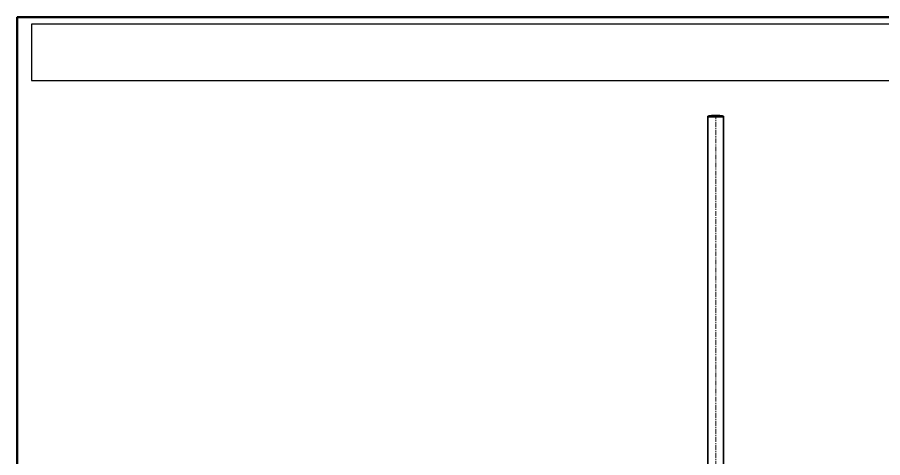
# Model space of a CAD drawing. Header units: millimetres. Extents: x 10 to 410, y 10 to 287.
# Drawn here: x 10 to 133.3, y 224.3 to 287 of the extents above; entities that cross this region are included whole.
import ezdxf

# ---------------------------------------------------------------- set-up
doc = ezdxf.new("R2010")
doc.units = ezdxf.units.MM
doc.linetypes.add('CENTER', pattern=[1.15, 0.7, -0.15, 0.15, -0.15])
for name, color, linetype, lineweight in [('BORDER', 7, 'CONTINUOUS', 50), ('CENTER', 4, 'CENTER', 13), ('TITLE_BLOCK', 7, 'CONTINUOUS', 25), ('VISIBLE', 7, 'CONTINUOUS', 35)]:
    doc.layers.add(name, color=color, linetype=linetype, lineweight=lineweight)

msp = doc.modelspace()

# ---------------------------------------------------------------- linework, layer by layer
at = {"layer": 'BORDER'}
msp.add_lwpolyline([(10, 10), (410, 10), (410, 287), (10, 287)], close=True, dxfattribs=at)
at = {"layer": 'CENTER'}
msp.add_line((109.5, 169), (109.5, 273), dxfattribs=at)
at = {"layer": 'TITLE_BLOCK'}
msp.add_lwpolyline([(12, 278), (408, 278), (408, 286), (12, 286)], close=True, dxfattribs=at)
at = {"layer": 'VISIBLE'}
for points in [[(108.39, 272.9), (108.48, 272.94), (108.57, 272.95), (108.67, 272.97), (108.77, 272.97), (108.86, 272.98), (108.96, 272.99), (109.06, 272.99), (109.16, 273), (109.26, 273), (109.35, 273), (109.45, 273), (109.55, 273), (109.65, 273), (109.74, 273), (109.84, 273), (109.94, 272.99), (110.04, 272.99), (110.14, 272.98), (110.23, 272.97), (110.33, 272.97), (110.43, 272.95), (110.52, 272.94), (110.61, 272.9)], [(110.61, 272.9), (110.52, 272.86), (110.43, 272.84), (110.33, 272.83), (110.23, 272.82), (110.14, 272.82), (110.04, 272.81), (109.94, 272.81), (109.84, 272.8), (109.74, 272.8), (109.65, 272.8), (109.55, 272.8), (109.45, 272.8), (109.35, 272.8), (109.26, 272.8), (109.16, 272.8), (109.06, 272.81), (108.96, 272.81), (108.86, 272.82), (108.77, 272.82), (108.67, 272.83), (108.57, 272.84), (108.48, 272.86), (108.39, 272.9)], [(108.39, 213.22), (108.39, 215.82), (108.39, 218.41), (108.39, 221), (108.39, 223.6), (108.39, 226.19), (108.39, 228.79), (108.39, 231.38), (108.39, 233.98), (108.39, 236.57), (108.39, 239.17), (108.39, 241.76), (108.39, 244.36), (108.39, 246.95), (108.39, 249.55), (108.39, 252.14), (108.39, 254.74), (108.39, 257.33), (108.39, 259.93), (108.39, 262.52), (108.39, 265.11), (108.39, 267.71), (108.39, 270.3), (108.39, 272.9)], [(110.61, 272.9), (110.61, 272.9), (110.61, 272.9), (110.61, 272.9), (110.61, 272.9), (110.61, 272.9), (110.61, 272.9), (110.61, 272.9), (110.61, 272.9), (110.61, 272.9), (110.61, 272.9), (110.61, 272.9), (110.61, 272.9), (110.61, 272.9), (110.61, 272.9), (110.61, 272.9), (110.61, 272.9), (110.61, 272.9), (110.61, 272.9), (110.61, 272.9), (110.61, 272.9), (110.61, 272.9), (110.61, 272.9), (110.61, 272.9)], [(110.61, 213.22), (110.61, 215.82), (110.61, 218.41), (110.61, 221), (110.61, 223.6), (110.61, 226.19), (110.61, 228.79), (110.61, 231.38), (110.61, 233.98), (110.61, 236.57), (110.61, 239.17), (110.61, 241.76), (110.61, 244.36), (110.61, 246.95), (110.61, 249.55), (110.61, 252.14), (110.61, 254.74), (110.61, 257.33), (110.61, 259.93), (110.61, 262.52), (110.61, 265.11), (110.61, 267.71), (110.61, 270.3), (110.61, 272.9)], [(110.61, 213.22), (110.61, 215.82), (110.61, 218.41), (110.61, 221), (110.61, 223.6), (110.61, 226.19), (110.61, 228.79), (110.61, 231.38), (110.61, 233.98), (110.61, 236.57), (110.61, 239.17), (110.61, 241.76), (110.61, 244.36), (110.61, 246.95), (110.61, 249.55), (110.61, 252.14), (110.61, 254.74), (110.61, 257.33), (110.61, 259.93), (110.61, 262.52), (110.61, 265.11), (110.61, 267.71), (110.61, 270.3), (110.61, 272.9)]]:
    msp.add_lwpolyline(points, dxfattribs=at)

doc.saveas('drawing.dxf')
